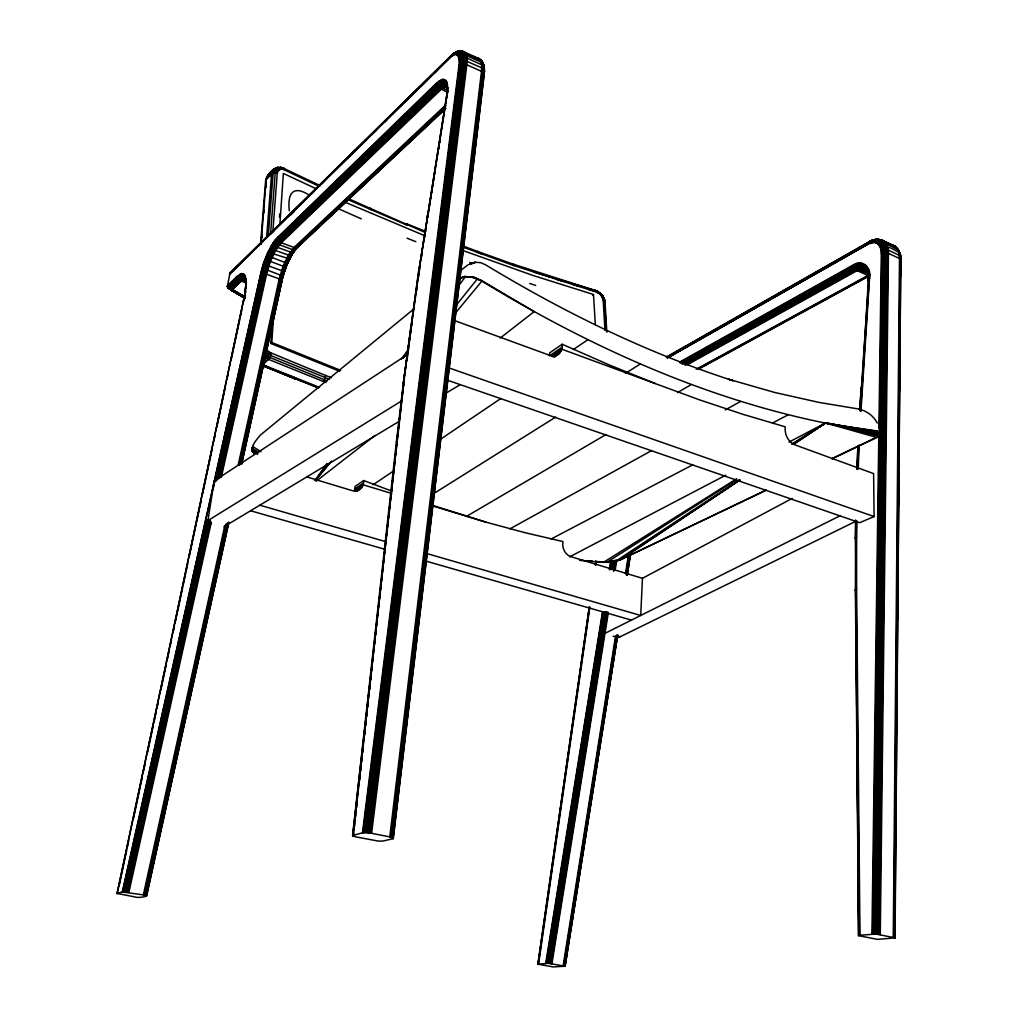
<?xml version="1.0" encoding="UTF-8"?>
<svg xmlns="http://www.w3.org/2000/svg" width="1018" height="1018" viewBox="0 0 1018 1018"><rect width="100%" height="100%" fill="white"/><g stroke="black" fill="none" stroke-linecap="round" stroke-linejoin="round"><path stroke-width="1.5" d="M244.218 296.391L232.524 289.57L229.254 288.947L227.383 286.503L229.953 273.104L242.259 261.88M855.629 598.406L855.4 537.593L856.596 536.817L856.901 520.936M855.553 590.478L855.998 521.42M855.68 537.313L858.479 935.631L877.427 939.372L895.102 937.858L876.04 934.066L858.988 935.288M680.177 363.082L853.542 266.258C859.268 262.11 867.743 265.545 868.481 272.709C869.945 289.01 865.605 278.563 869.754 274.924C870.492 266.232 860.872 259.361 853.402 264.871L680.088 361.835M868.609 276.132L861.737 388.876M860.961 411.259L869.754 274.924M266.194 179.524C267.849 172.424 276.82 163.873 284.455 168.67L284.633 169.993L319.067 186.307M427.713 217.419L447.729 90.818L446.864 82.165L445.846 80.498L442.906 79.277L436.862 82.725L275.496 239.548L276.489 242.64L278.741 244.549L292.815 249.741L295.704 249.27L298.91 245.033M613.078 636.326L620.675 636.53L855.731 521.331M893.244 937.145L899.479 258.203L898.69 252.044L896.298 247.45C891.437 245.707 883.344 238.454 878.814 244.918L880.697 248.596L881.295 253.533L878.89 428.438M893.868 937.285L900.014 258.483L898.22 249.817C893.015 248.061 885.138 240.604 879.908 246.572M895.331 798.456L895.356 795.287M896.349 685.648L896.4 679.286M897.367 572.829L897.443 563.298M898.385 458.431L898.487 447.309M899.403 345.624L899.53 331.321M894.377 937.425L900.446 258.801L899.658 252.706C894.237 250.504 886.589 243.442 880.697 248.596M894.529 938.202L894.771 911.174M895.344 847.6L895.802 795.147M896.349 734.741L896.833 679.108M897.367 620.293L897.876 563.069M898.385 505.844L898.907 447.042M899.403 391.408L899.937 331.003M900.421 276.96L900.586 255.976L887.658 249.792L884.655 249.601L881.168 250.937M894.86 938.1L900.765 259.145L887.823 253.024L881.295 253.533M895.051 937.985L900.765 259.145M876.04 934.066L884.82 252.655C885.1 247.209 882.542 240.121 876.256 239.663L874.042 242.488L867.934 244.116L667.414 357.687M876.969 934.13L885.609 252.655C885.889 247.081 883.28 239.841 876.854 239.395L876.256 239.663M877.885 934.219L886.398 252.718C886.78 246.992 883.662 238.899 876.854 239.395M878.75 934.32L887.136 252.846L886.385 246.738L882.326 240.642L879.679 239.663L875.849 242.844L874.042 242.488M879.565 934.435L887.823 253.024C887.938 247.819 886.093 240.986 880.341 239.637M880.29 934.562L888.447 253.266C888.587 247.947 886.665 241.381 880.977 239.714M271.068 246.152L272.506 248.57L275.585 250.492L289.596 255.493L291.593 255.263L292.23 253.927L289.596 258.941L273.727 253.966L269.286 250.962L271.068 246.152L275.496 239.548M871.93 934.066L878.801 434.801M872.604 934.015L881.881 253.253C883.28 245.478 874.933 238.25 867.985 243.48L667.477 357.191M873.38 933.99L882.542 253.024C883.993 244.956 875.327 237.474 868.138 242.895L867.934 244.116L668.393 357.509M874.22 933.99L883.268 252.846C884.769 244.511 875.811 236.774 868.367 242.373L868.138 242.895M875.124 934.015L884.031 252.718C885.087 245.567 878.699 237.219 871.09 240.808L870.034 243.124M260.544 273.855L266.551 274.249L280.484 279.339L281.948 280.497L281.706 281.426L283.042 276.107L266.894 269.897L261.753 269.045L122.262 892.01L116.943 893.422L134.745 896.883C137.43 898.398 152.229 896.184 143.373 894.86L122.262 892.01M855.565 538.776L855.591 520.414M855.324 538.484L855.744 520.122M856.392 521.165L856.074 588.773L859.434 935.198M266.411 179.066L268.523 174.854L275.051 169.001M832.011 458.863L876.473 437.664L880.646 434.393L880.061 432.052L879.259 432.154C737.286 413.384 603.598 355.18 482.036 281.248L473.535 277.163L464.793 276.54L459.538 278.601M447.271 94.661L447.093 97.41L447.818 87.395M447.017 93.032L446.915 85.932L445.337 82.191L442.575 81.033L436.913 84.265L277.659 238.492C268.879 248.227 264.451 261.079 261.295 273.587L213.131 488.996M447.182 93.618L447.156 85.181L445.528 81.325L442.677 80.142L438.923 81.707L277.609 237.818C268.625 247.768 264.107 260.901 260.875 273.702L122.593 891.959M245.911 288.158C245.287 283.78 247.298 277.29 242.882 274.275L241.355 274.211L237.665 276.527L227.421 286.796L241.317 274.924L244.04 275.865L244.956 277.545L245.834 284.149L245.3 276.26L244.345 274.504L241.495 273.524L237.716 275.903L227.421 285.893M245.771 292.484L245.516 290.334L243.34 302.639M869.321 271.73L868.074 273.753L868.723 275.598C868.392 268.268 860.337 263.128 854.038 267.67L681.984 363.553M245.707 287.7L245.923 278.792M244.664 296.416L246.165 282.05M856.978 468.28L857.843 446.38M857.067 469.553L857.996 446.088M857.347 469.273L858.212 445.731M857.741 469.018L858.658 445.553M858.25 468.789L859.154 445.324M899.238 252.96L900.141 255.213L899.658 252.706M436.862 82.725L438.962 88.006L446.851 91.989M792.195 498.413L642.46 578.313L640.704 615.47L427.42 553.716M245.618 287.241L246.025 285.931M859.803 409.541L861.088 387.642L862.399 386.586M859.892 410.483L861.241 387.349M860.159 410.203L861.508 387.069M860.465 411.488L869.245 278.703C871.484 269.579 862.348 259.17 853.428 265.558L680.088 362.446M868.469 276.565L868.748 277.825L867.425 270.686L864.74 266.932L860.859 265.278L853.758 266.971L681.742 362.942M861.393 388.571L868.863 278.996L869.728 278.436M339.63 371.277L270.813 343.46L272.124 324.5M279.505 217.114L279.721 213.958M270.813 343.46L271.793 342.493L273.638 315.644M279.899 224.011L283.348 173.454L316.051 188.686M289.303 210.802C287.178 192.249 293.795 184.843 309.866 195.583M454.015 320.39L549.453 355.244C556.566 358.527 563.399 351.375 562.178 344.249L609.298 364.966L655.21 383.531M230.895 288.527L231.264 290.194L244.231 297.829M352.597 835.536L362.446 832.826L459.322 62.48L461.956 60.876L465.468 60.724L482.494 68.181L484.339 70.331L484.097 73.652L393.05 838.692L382.73 841.084L378.352 841.084L355.422 836.809L352.597 835.536L396.384 441.876L403.293 383.544L419.289 270.063L418.831 272.06M484.339 70.331L484.135 75.243L483.817 73.118L482.227 71.693L466.842 64.77L462.528 64.019L459.093 65.305M856.1 263.649C855.247 270.521 864.346 271.755 868.698 273.906M270.635 232.855L275.229 172.64C275.267 167.97 280.993 166.418 284.455 168.67M272.837 231.786L277.265 173.175C277.278 169.446 281.859 168.186 284.633 169.993M266.652 237.207L271.577 173.849L273.969 169.052L277.43 167.372L280.23 169.319M268.256 236.265L273.155 172.895L275.433 168.314L278.843 169.981M261.88 238.072L262.135 234.903M263.904 212.8L264.158 209.644M265.914 187.541L266.169 184.385M260.557 243.824L265.622 180.619L267.047 176.61L273.397 169.637M261.015 244.396L266.194 179.588L273.155 172.895L277.265 173.175M277.659 237.156L278.436 240.502L280.599 242.513L294.698 247.718L297.714 247.119L445.731 108.532M266.856 254.627L265.164 259.488L285.943 267.238L287.979 262.326L285.307 262.606L268.701 256.205L266.856 254.627L268.905 250.212M900.561 261.066L900.968 259.526M459.322 62.48L458.342 56.308L460.81 53.814L464.208 53.101L481.158 60.507L483.066 63.091L482.977 66.412M268.141 177.196L268.956 174.549L273.969 169.052M273.282 242.577L274.504 245.351L276.832 247.145L291.53 252.426L293.998 251.701L298.172 245.822M352.699 835.74L397.109 440.756L353.31 835.065M352.953 835.943L403.535 383.162M353.361 836.16L353.717 833.004M354.417 826.692L354.76 823.537M355.46 817.225L355.816 814.069M356.516 807.745L356.873 804.589M359.494 780.921L359.85 777.752M360.55 771.44L360.894 768.285M361.594 761.973L361.95 758.817M362.65 752.506L363.006 749.35M364.584 735.136L364.928 731.98M365.627 725.669L365.984 722.513M366.684 716.201L367.027 713.045M367.74 706.721L368.083 703.565M369.661 689.364L370.018 686.208M370.717 679.897L371.061 676.741M371.761 670.417L372.117 667.261M372.817 660.949L373.173 657.793M374.739 643.592L375.095 640.437M375.795 634.112L376.151 630.956M376.851 624.645L377.194 621.489M377.894 615.177L378.251 612.022M379.829 597.808L380.172 594.652M380.885 588.34L381.228 585.185M381.928 578.873L382.284 575.717M382.984 569.393L383.328 566.237M384.906 552.036L385.262 548.88M385.962 542.569L386.318 539.413M387.018 533.088L387.362 529.933M388.062 523.621L388.418 520.465M389.118 514.154L389.461 510.998M391.039 496.784L391.396 493.628M392.095 487.317L392.452 484.161M393.152 477.849L393.495 474.693M394.195 468.382L394.551 465.226M396.129 451.012L396.473 447.856M245.147 291.364L245.643 286.783M245.236 291.733L245.783 286.351M396.842 441.138L398.496 427.051M398.865 423.921L400.519 409.834M400.888 406.704L402.543 392.617M402.912 389.487L404.655 375.566M397.185 441.558L403.917 382.819M393.05 838.692L392.706 837.738L389.779 836.885L481.501 71.324L481.679 64.707L479.313 58.7L461.778 50.976L457.782 51.345L455.097 54.514L452.03 55.952L229.534 274.007L452.806 54.565L457.54 51.473L454.804 52.821L453.621 54.972M390.683 837.089L482.227 71.693L481.947 62.518L479.313 58.7M391.485 837.292L482.863 72.125L483.028 65.585L481.794 61.016M392.159 837.509L483.397 72.609L483.563 66.132L482.341 61.627M392.706 837.738L483.817 73.118L483.537 64.274L481.947 62.518L465.824 55.265L462.337 55.341L458.94 57.924M393.304 838.527L484.25 74.187M306.545 476.844L351.834 490.523C358.171 492.89 364.279 486.897 363.668 480.534L391.854 491.109M446.609 96.43L447.729 90.818M446.775 96.914L447.347 91.327M391.841 493.514L363.032 484.746L354.442 490.612L355.078 486.426L363.668 480.534M362.446 832.826L365.424 832.609L461.688 64.121C462.617 59.82 462.21 49.577 455.39 52.3M365.424 832.609L366.416 832.635L462.528 64.019C462.91 59.858 463.788 51.524 457.782 51.345M366.416 832.635L367.46 832.711L463.406 63.994C463.788 59.744 464.692 51.231 458.545 51.053M367.46 832.711L368.529 832.8L464.297 64.07C465.875 58.764 463.839 47.299 456.051 51.893M389.779 836.885L369.598 832.94L465.188 64.223L465.391 57.657L463.139 51.714L460.111 51.129L456.395 54.59L455.097 54.514M370.641 833.093L466.04 64.452C466.435 60.037 467.338 51.218 460.963 51.04C467.835 51.002 467.491 59.884 466.842 64.77L371.621 833.271M363.006 832.711L459.589 64.897C462.299 58.497 456.408 48.94 450.478 56.715L229.47 274.3M363.693 832.648L460.2 64.567C461.968 59.668 459.182 49.029 452.577 54.514L452.03 55.952M364.508 832.609L460.912 64.299C461.803 60.138 461.421 50.187 454.804 52.821M439.025 80.893C438.058 85.754 443.072 88.96 447.156 89.915M403.802 385.211L403.204 383.939L411.31 325.964M403.255 384.359L410.928 326.307M405.062 372.499L406.653 360.207M407.06 357.14L407.658 352.533M408.053 349.454L408.651 344.847M409.058 341.781L409.656 337.162M410.05 334.095L418.678 270.775M407.391 357.56L407.798 354.493M408.396 349.887L408.791 346.807M409.389 342.201L409.796 339.134M410.394 334.528L410.788 331.448M411.081 326.396L418.92 270.394L446.902 95.056M411.412 326.829L411.857 323.724M416.515 291.123L416.947 288.018M418.5 277.151L418.945 274.046M589.269 606.855L537.924 964.186L553.067 966.909L565.181 966.209L548.562 963.333L537.924 964.186L589.346 607.021M595.377 564.354L595.835 561.198M595.365 565.181L595.912 561.389M538.217 964.377L589.524 607.199M595.594 565.041L596.077 561.58M538.522 964.479L589.816 607.352M595.912 564.926L596.357 561.783M579.675 560.307L603.394 562.394L611.754 561.44M239.701 274.3L241.088 278.805L245.605 280.892M418.64 271.615L427.84 214.951L419.072 270.521M419.403 270.966L419.874 267.899M421.541 257.198L422.012 254.131M424.633 237.309L425.104 234.242M425.575 231.188L426.058 228.121M533.801 272.035L595.314 290.448L600.378 293.222L603.178 300.183L604.946 330.303M620.675 636.53L616.564 638.146M563.17 965.611L615.521 636.352M625.485 573.643L628.475 554.823M563.73 965.713L616.03 636.517M625.994 573.808L628.984 555.001M564.214 965.815L616.73 635.105M626.439 573.987L629.429 555.179M564.443 966.451L617.099 635.283M626.528 575.361L630.027 553.792M564.774 966.413L617.366 635.448M627.063 574.356L630.295 553.614M565.015 966.362L617.582 635.117M627.152 574.992L630.396 554.568M565.155 966.286L617.722 634.99M627.19 575.323L630.46 554.746M548.562 963.333L605.176 611.869M612.009 569.507L613.269 561.656M549.262 963.384L605.837 611.933M612.658 569.571L613.93 561.732M549.962 963.461L606.512 612.022M613.32 569.66L614.834 560.256M550.662 963.537L607.161 612.136M613.714 571.352L615.483 560.371M551.323 963.626L607.784 612.263M614.592 569.915L616.094 560.511M551.934 963.715L608.357 612.416M615.165 570.08L616.666 560.663M427.395 216.974L446.673 95.476M429.723 204.949L430.232 201.831M430.729 198.714L431.238 195.596M431.734 192.478L432.243 189.361M432.752 186.243L433.248 183.125M433.757 180.008L434.253 176.89M434.762 173.773L435.259 170.655M438.783 148.844L439.292 145.727M439.789 142.609L440.298 139.491M545.737 963.308L602.478 611.958M609.311 569.609L610.584 561.771M546.17 963.283L602.885 611.882M609.731 569.533L610.991 561.694M546.679 963.27L603.381 611.843M610.215 569.482L611.474 561.643M547.251 963.27L603.928 611.818M610.762 569.456L612.034 561.618M547.888 963.295L604.539 611.831M611.373 569.469L612.632 561.631M244.435 296.123L245.16 290.995M484.008 70.242L484.25 67.43L482.392 65.101L467.046 58.141L462.745 57.771L459.271 59.998M858.721 263.013C857.169 268.612 863.951 271.119 868.074 272.226L864.956 268.943L865.478 264.807M269.261 352.203L325.607 375.464L324.297 379.816L323.126 381.419L268.701 359.43L265.583 357.636L269.261 352.203L267.098 350.141M441.061 79.735L441.888 84.863L447.347 88.375M241.495 273.524L242.208 277.596L245.758 279.339L243.251 277.049L243.06 273.587M271.335 353.399L269.923 357.802L262.949 364.775L319.563 387.4M116.994 893.537L244.638 295.118L117.159 893.651M119.106 886.004L126.728 850.234M127.39 847.116L128.713 840.893M133.358 819.121L139.975 787.996M140.649 784.891L141.973 778.668M143.627 770.893L144.95 764.671M147.597 752.226L153.234 725.77M153.896 722.665L156.212 711.773M156.874 708.668L158.197 702.445M160.857 690L166.481 663.545M167.143 660.44L169.459 649.548M170.133 646.43L171.457 640.207M173.111 632.433L174.434 626.21M175.096 623.105L182.718 587.322M183.38 584.205L185.696 573.325M186.358 570.207L187.681 563.985M189.335 556.21L195.965 525.097M196.627 521.979L198.943 511.1M199.617 507.982L200.94 501.759M202.595 493.984L212.202 448.862M213.856 441.087L215.18 434.864M216.834 427.089L225.449 386.636M227.103 378.861L228.426 372.639M231.086 360.194L239.701 319.741M240.363 316.636L241.686 310.414M484.097 72.812L484.492 70.967M143.373 894.86L224.838 525.543M238.187 465.022L279.263 278.817L283.017 266.385L288.31 255.162L294.024 247.527L445.12 105.516M144.098 894.987L225.856 524.194M238.861 465.239L279.912 279.059L283.666 266.614L288.959 255.365L294.698 247.718L445.871 105.783M144.772 895.127L226.48 524.41M239.459 465.468L280.484 279.339L284.264 266.818L289.596 255.493L295.36 247.807L445.464 107.005M145.37 895.267L227.358 523.087M240.337 464.157L280.993 279.619L284.798 266.983L290.194 255.556L296.022 247.794L445.031 108.112M145.867 895.407L227.803 523.328M240.782 464.412L281.413 279.912C284.544 267.492 289.036 254.5 298.758 245.643M146.261 895.547L228.159 523.557M241.47 463.101L282.8 275.903L287.381 263L294.469 250.377M146.414 896.082L228.757 522.018M241.699 463.343L281.948 280.497M146.63 896.005L228.732 523.048M241.724 464.03L282.062 280.764M124.909 891.959L207.99 519.956M216.987 479.656L263.026 273.511L266.983 260.417L272.506 248.57L278.436 240.502L437.842 86.619L443.034 83.68L445.566 84.748L447.182 87.612L445.362 83.921L445.846 80.498M125.672 892.01L208.703 520.02M217.699 479.72L263.713 273.575L267.607 260.697L273.04 249.041L278.881 241.101L438.364 87.344L443.428 84.481L446.749 86.937M126.461 892.086L209.453 520.109M218.781 478.269L264.425 273.689L268.268 260.977L273.626 249.486L279.39 241.648L438.962 88.006L443.937 85.207L447.564 87.37L444.421 83.909L444.522 79.531M127.275 892.175L210.204 520.249M219.532 478.396L265.151 273.842L268.943 261.257L274.262 249.881L279.975 242.119L439.623 88.591L444.522 85.843L447.233 86.975L443.428 84.481L442.906 79.277M128.077 892.29L210.611 521.954M220.626 477.022L265.863 274.033L269.643 261.524L274.924 250.212L280.599 242.513L440.336 89.088L443.721 86.708L446.495 86.581M128.853 892.404L211.337 522.132M221.339 477.213L266.551 274.249L270.317 261.779L275.585 250.492L281.261 242.806L441.087 89.469L445.935 86.759M287.7 262.975L290.054 257.948L289.596 258.941M123.038 891.921L205.852 521.534M123.585 891.908L206.718 519.943M215.383 481.196L261.804 273.511C264.896 261.27 269.223 248.697 277.825 239.179L437.116 85.054L440.921 82.356L444.077 82.178L446.202 84.583L447.551 91.315M124.209 891.921L206.972 521.483M215.981 481.183L262.389 273.486C265.418 261.499 269.655 249.168 278.079 239.854L437.422 85.856L441.138 83.234L444.179 83.056L446.253 85.397L447.296 88.884L446.253 85.397L446.864 82.165M427.242 215.676L427.204 216.529M396.486 441.468L396.447 442.283M258.559 452.577L251.84 448.633L253.113 446.444L251.84 448.633L252.184 451.114L254.436 453.723L253.711 453.494C249.245 447.246 256.345 440.043 260.277 435.182L414.39 308.505M266.296 182.807L265.647 181.751L266.792 177.119L272.213 171.278L275.763 170.502L277.685 171.457M281.935 281.235L283.042 276.107M831.973 458.584L879.094 436.124L880.29 434.495L880.061 432.052L875.773 430.729L833.958 424.773L875.836 431.187C880.036 430.678 882.886 435.182 877.389 436.646M861.203 263L861.737 268.001L867.336 271.03M261.753 269.045L263.229 264.171L266.767 265.214L284.378 271.653L283.169 276.285M283.093 276.565L284.378 271.653M244.345 274.504L244.167 277.24L245.987 280.548L243.595 277.659L240.617 278.27L229.254 288.947M872.095 242.577L873.953 239.79L876.867 239.599M263.229 264.171L264.947 259.323M284.531 271.819L286.071 266.983L284.531 271.742M245.3 276.26L245.262 279.454M863.48 263.598L863.06 267.263L865.045 269.719L861.241 269.236L856.965 270.712L687.43 364.635M296.098 248.901L296.607 247.947L293.222 252.248M285.943 267.238L288.069 262.555M450.478 56.715L452.806 54.565M269.719 352.521L267.594 356.554L264.171 359.774M604.348 298.936L602.694 295.894L600.785 293.693L599.577 294.024L600.785 293.693L600.213 294.317L597.935 291.568L603.076 296.454L604.552 299.546L604.59 303.262L604.552 299.546L602.491 295.551L597.935 291.568L594.372 291.135M287.929 262.886L290.092 258.267M447.526 84.481L447.246 90.678M856.596 536.817L856.596 588.544L855.311 590.198M289.863 258.776L292.23 254.347M458.342 56.308L457.476 55.188L459.831 52.529L464.768 52.134M266.194 179.588L265.647 181.751M602.694 295.894L602.122 296.798L603.076 296.454L603.598 299.47M291.593 255.263L294.418 250.873M867.145 266.601L866.178 269.223L866.98 271.45M878.814 244.918L877.452 243.671L878.967 241.851L880.952 240.795L883.586 240.935M600.378 293.222L599.856 293.986L596.395 292.039L513.899 265.609L462.363 246.89M315.147 480.318L327.045 463.572M401.359 359.227L408.702 348.919M868.367 242.373L871.09 241.33L667.172 357.242M403.128 357.891L407.76 351.452M403.459 357.763L408.116 351.312M459.233 280.357L461.09 277.774L464.793 276.54L473.535 277.163L482.15 280.79L534.157 311.635L500.334 337.963M452.577 54.514L454.855 52.796M315.198 480.343L327.465 463.712M458.622 285.867L465.226 276.909L471.55 277.265L482.15 280.79L455.619 312.844M293.655 252.006L296.403 248.456M868.443 268.93L867.425 270.686L867.667 272.9L866.356 270.444M329.259 463.165L315.351 480.471L331.664 461.09M456.497 304.904L477.366 278.932M600.111 294.507L600.785 293.693L601.549 295.856L602.491 295.551M766.032 490.332L621.184 559.416L607.275 562.381L595.466 561.389M868.863 278.996L868.519 280.357M592.705 295.449L593.494 294.507L533.025 275.471L463.139 250.619M244.345 297.841L231.264 290.194L242.233 279.645L245.656 279.479L244.536 278.678L241.635 279.263L230.768 289.443M273.562 169.395L268.052 175.414L275.051 168.644L278.576 170.21M295.233 249.563L298.503 246.203M232.524 289.57L239.624 282.011L244.409 279.276M267.479 350.586L266.054 352.075L270.877 355.6L329.577 379.307M267.047 176.61L272.213 171.278M230.17 272.811L451.61 55.099M229.788 273.397L452.17 54.768M245.643 258.559L252.426 251.904M258.076 246.356L262.593 241.915M270.495 234.153L273.893 230.832M288.578 216.401L304.382 200.877M308.912 196.436L314.549 190.9M321.332 184.245L324.717 180.911M348.449 157.625L356.351 149.862M358.616 147.635L366.518 139.873M371.036 135.445L376.685 129.897M384.588 122.135L386.853 119.908M409.452 97.728L417.355 89.966M421.872 85.525L427.522 79.977M434.304 73.321L437.689 70M290.83 214.823L294.24 211.489M227.383 286.503L237.716 275.903L227.383 286.198L237.665 276.527L239.357 280.192L245.262 282.737M227.485 287.076L237.703 277.189L227.599 287.356L241.393 275.623L244.053 276.552L245.822 281.744L245.516 280.574M227.739 287.636L237.856 277.838L227.905 287.89L239.917 277.023L242.997 276.387L245.058 278.843M228.121 288.132L238.11 278.487M228.63 288.578L240.223 277.672L243.251 277.049L244.396 277.876M229.966 289.239L241.088 278.805L244.027 278.207L246.229 279.861M240.528 281.006L231.62 289.545L241.164 281.273M296.645 247.667L445.719 108.01M297.205 247.438L445.184 108.862M450.745 56.092L454.168 53.051M453.506 54.476L455.58 52.681M596.51 291.975L597.35 291.263L598.215 292.828L597.833 291.492L595.314 290.448L597.833 291.492L597.821 292.611L596.052 290.779L512.868 264.006L513.899 265.609M871.09 240.808L873.711 240.083M460.861 270.304L467.975 264.858M316.127 481.259L375.018 435.437M204.822 522.959L207.927 520.58L214.238 480.878L407.187 354.697M607.275 562.381L608.051 561.834M476.628 252.146L477.62 251.433L513.594 264.336M405.368 224.405L406.386 223.68L425.702 231.455M369.292 209.148L370.323 208.41L424.531 232.18M562.178 344.249L549.707 352.813L549.491 355.816L561.961 347.291M271.577 173.849L266.792 177.119L273.562 170.935L277.532 171.813M354.76 489.022L363.35 483.143M551.705 355.956L561.681 349.136L699.862 399.985L743.204 414.402L785.222 426.822C784.407 434.05 788.047 442.054 794.994 444.891L873.609 473.599L874.106 516.571L859.663 522.692L446.94 380.032M355.104 491.249L362.459 486.222M552.392 356.796L561.134 350.841M356.758 490.892L361.67 487.558M554.072 356.605L560.307 352.355M356.974 491.21L360.652 488.704M554.212 357.203L559.238 353.64M373.199 484.733L392.948 471.398M440.349 439.369L500.92 398.458M573.338 349.543L587.831 339.757M739.857 480.178L621.184 559.416L766.007 490.065M739.997 479.822L618.893 560.32L615.712 561.211L739.233 479.822M603.865 299.992L604.552 299.546M793.684 443.95L825.56 422.954L879.259 432.154L875.773 430.729L879.259 432.154M606.741 562.407L736.167 479.923M792.208 444.204L825.56 422.954L880.277 432.701L880.061 432.052M615.177 561.325L617.341 560.358M434.839 492.89L555.65 417.1M625.446 373.313L640.22 364.05M736.701 478.727L603.394 562.394L612.836 561.262M791.902 444.077L825.56 422.954L880.443 432.879M401.856 400.774L207.927 520.58L211.502 523.71M453.023 53.916L456.777 51.613M223.973 526.764L399.298 421.287M445.324 393.584L460.225 384.626M466.244 516.533L606.13 434.47M677.454 392.643L691.158 384.6M666.306 357.089L869.996 241.241M667.312 356.834L870.53 241.228M667.083 357.725L867.985 243.48M667.388 357.891L867.934 244.116M682.315 364.139L854.407 268.332C860.299 264.095 866.547 268.574 869.003 274.007M684.083 363.91L854.84 268.956C860.108 265.164 867.972 268.574 868.392 275.191M684.516 364.393L855.311 269.516L861.737 268.001L865.249 269.503M684.999 364.813L855.845 270.012L862.17 268.51L866.636 270.699L865.631 269.999M685.508 365.157L856.392 270.406L860.681 268.93L864.498 269.414M509.916 528.864L651.609 450.592M725.236 409.923L740.519 401.486M696.236 369.279L867.896 275.471L869.016 275.751L698.692 368.72M698.17 368.669L868.456 275.662M698.501 369.178L869.537 275.725M619.313 560.18L621.171 559.175L618.626 559.964M317.705 387.4L262.809 365.78L294.762 378.747L295.882 378.162L263.547 365.882L318.456 387.985M551.043 539.031L692.736 464.806M772.713 422.915L788.148 414.835M569.673 556.846L725.732 475.19M789.001 442.079L825.56 422.954L880.723 434.177L880.176 433.274M276.056 168.072L277.965 167.257L280.612 169.243M604.972 633.336L839.901 515.859M868.672 241.94L872.566 240.032M264.336 361.263L268.701 359.43L267.594 356.554L265.24 354.544M469.005 264.489L475.381 262.313L480.725 262.682L485.548 264.795C563.654 312.119 646.188 352.673 733.227 380.757L728.455 379.192L774.685 392.464L819.21 402.454L858.861 409.032M470.151 264.095L475.381 262.313L473.803 262.491M458.329 51.473L460.161 50.9M463.19 277.163L460.556 277.99L464.793 276.54M871.535 240.439L875.684 239.319M601.816 296.251L602.821 296.034L602.694 297.994L603.928 298.21M613.918 561.096L616.094 560.753M877.478 239.23L879.31 239.472L873.953 239.79M471.55 277.265L473.535 277.163M875.086 239.357L881.575 239.917L895.102 246.191L898.041 249.792L896.413 248.316L896.489 249.003M276.629 167.957L277.443 167.957M482.29 63.472L481.692 60.978L478.638 58.344L476.984 58.255L477.646 58.777M279.861 168.097L283.729 168.352L320.301 185.683M579.675 560.154L582.83 560.409M585.986 560.651L592.311 561.134M368.529 832.8L369.598 832.94M609.591 561.783L610.978 562.051M880.685 240.083L895.102 246.191L899.352 251.739M880.646 434.393L825.56 422.954L793.836 444.064L825.56 422.954L879.399 435.882L879.323 435.208M879.094 436.124L825.56 422.954L876.434 437.371M602.847 298.414L604.107 298.732L604.527 300.921L606.308 331.041M432.396 505.844L485.879 522.132L524.894 532.656L562.954 541.563C561.771 547.684 564.952 554.759 571.098 556.757L642.46 578.313M250.581 510.756L384.651 549.236M425.779 561.045L631.453 620.102M259.832 505.195L386.28 541.805M485.879 522.132L431.416 505.017M555.828 279.199L563.247 281.49M572.141 284.251L579.547 286.542M588.442 289.303L592.883 290.677M529.678 283.437L535.672 285.434M859.167 409.236C866.878 410.903 873.648 416.031 877.249 423.068M449.154 367.982L874.106 516.571M478.104 252.668L482.507 254.246M265.265 366.035L269.541 367.625M469.718 262.453L472.619 263.535M463.572 246.165L478.358 251.764L478.625 253.049M327.211 380.923L267.594 356.554M323.126 381.419L326.04 382.526M325.607 375.464L331.423 377.691M424.85 235.756L344.491 201.946M407.098 238.212L415.84 241.686M271.793 342.493L340.572 370.348M280.434 167.27L282.33 169.243M265.291 366.251L294.762 378.747M281.057 167.385L282.762 169.319M347.456 199.413L407.353 225.309M867.896 275.471L855.845 270.012L853.402 264.871M336.971 208.092L361.339 218.845M547.9 275.738L548.957 277.341M348.64 198.739L371.048 208.741L371.277 210.039M477.62 251.433L478.358 251.764M463.203 51.969L468.993 54.578M471.894 55.888L474.795 57.199M406.386 223.68L407.111 224.011M370.323 208.41L371.048 208.741M895.573 246.598L892.531 244.867M893.969 246.101L895.942 247.107M875.849 242.844L877.452 243.671M479.287 58.879L481.692 60.978M479.86 59.515L481.247 60.253M480.687 61.042L483.066 63.091M257.656 454.117L252.184 451.114L253.202 451.661L251.955 449.587M456.395 54.59L457.476 55.188M603.178 300.183L605.036 302.053L606.817 332.148M252.044 450.77L257.529 453.799M478.638 58.344L477.913 57.937L482.761 62.327L483.995 66.539L483.296 64.732M245.134 297.434L232.002 290.028L244.944 297.625M896.298 247.45L897.278 248.15M245.465 297.192L232.384 289.685L245.287 297.307M231.748 290.143L244.854 297.663M244.613 297.803L231.57 290.219L244.46 297.854M245.147 297.714L230.87 289.354L245.262 298.274M245.3 298.376L231.048 290.003L245.363 298.465M236.061 292.051L230.87 288.997L236.061 292.128M241.253 295.118L238.657 293.578L241.253 295.245M230.933 289.71L245.402 298.49M251.904 448.34L258.623 452.323M475.673 278.067L476.615 278.652M253.037 446.686L260.952 451.687M898.22 249.817L900.306 254.118M894.567 245.885L897.901 249.181M482.227 62.607L483.983 65.75M896.833 247.756L899.238 251.179M898.08 250.441L899.352 252.337M446.915 86.848L447.729 88.21M483.537 64.274L484.403 68.842M898.665 250.199L900.281 254.653M596.052 290.779L596.395 292.039M600.785 293.693L601.307 295.869M900.205 253.609L900.879 256.867M899.988 253.126L900.841 257.338M868.074 273.753L868.532 277.418M593.494 294.507L595.339 324.666M900.79 256.409L901.006 260.303M900.586 255.976L900.841 260.684M447.067 89.329L447.093 90.017M484.25 67.43L484.492 71.591M484.275 69.555L484.364 72.214M856.596 588.544L859.994 935.135M856.316 633.514L856.647 666.777M857.36 741.219L857.665 772.904M858.39 848.936L858.683 879.03M855.96 633.26L856.66 706.148M856.991 741.015L857.665 812.313M858.009 848.757L858.683 918.478M855.387 589.307L858.594 935.771"/></g></svg>
